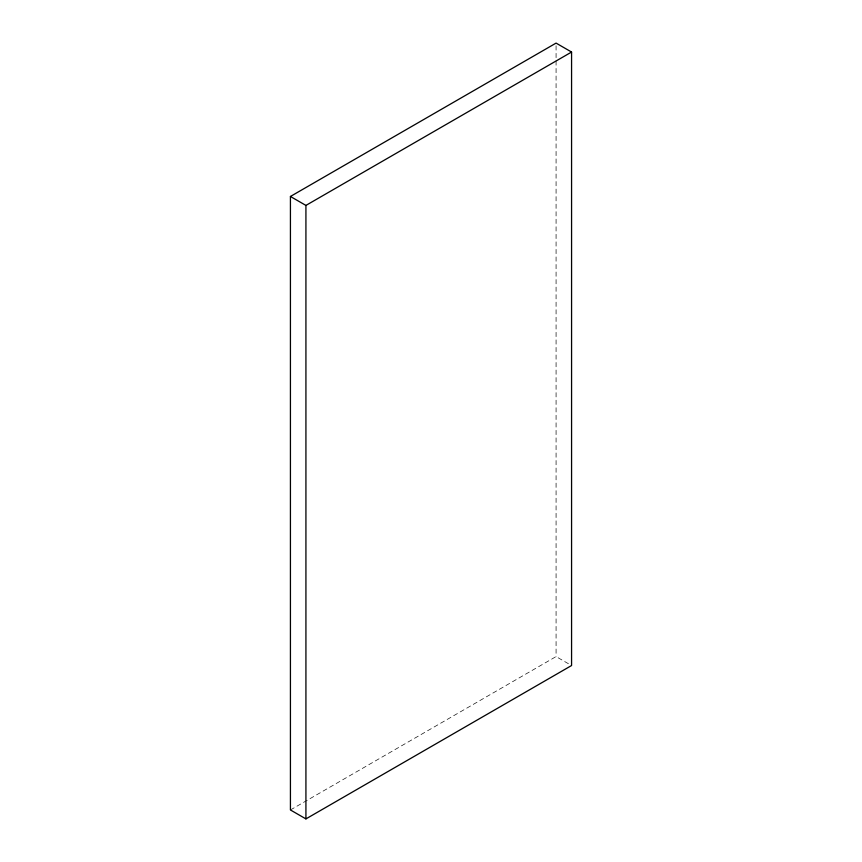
<?xml version="1.0" encoding="UTF-8"?>
<svg xmlns="http://www.w3.org/2000/svg" width="862" height="862" viewBox="0 0 862 862"><rect width="100%" height="100%" fill="white"/><g stroke="black" fill="none" stroke-linecap="round" stroke-linejoin="round"><path stroke-width="0.65" stroke-dasharray="4.31 3.23" d="M290.429 809.957L556.076 656.585L569.362 664.257M556.076 45.794L556.076 656.585"/><path stroke-width="1.29" d="M290.429 196.471L556.076 43.1L571.571 52.043L571.571 665.529L305.924 818.9L290.429 809.957L290.429 196.471L305.924 205.415L571.571 52.043M305.924 205.415L305.924 818.9"/></g></svg>
